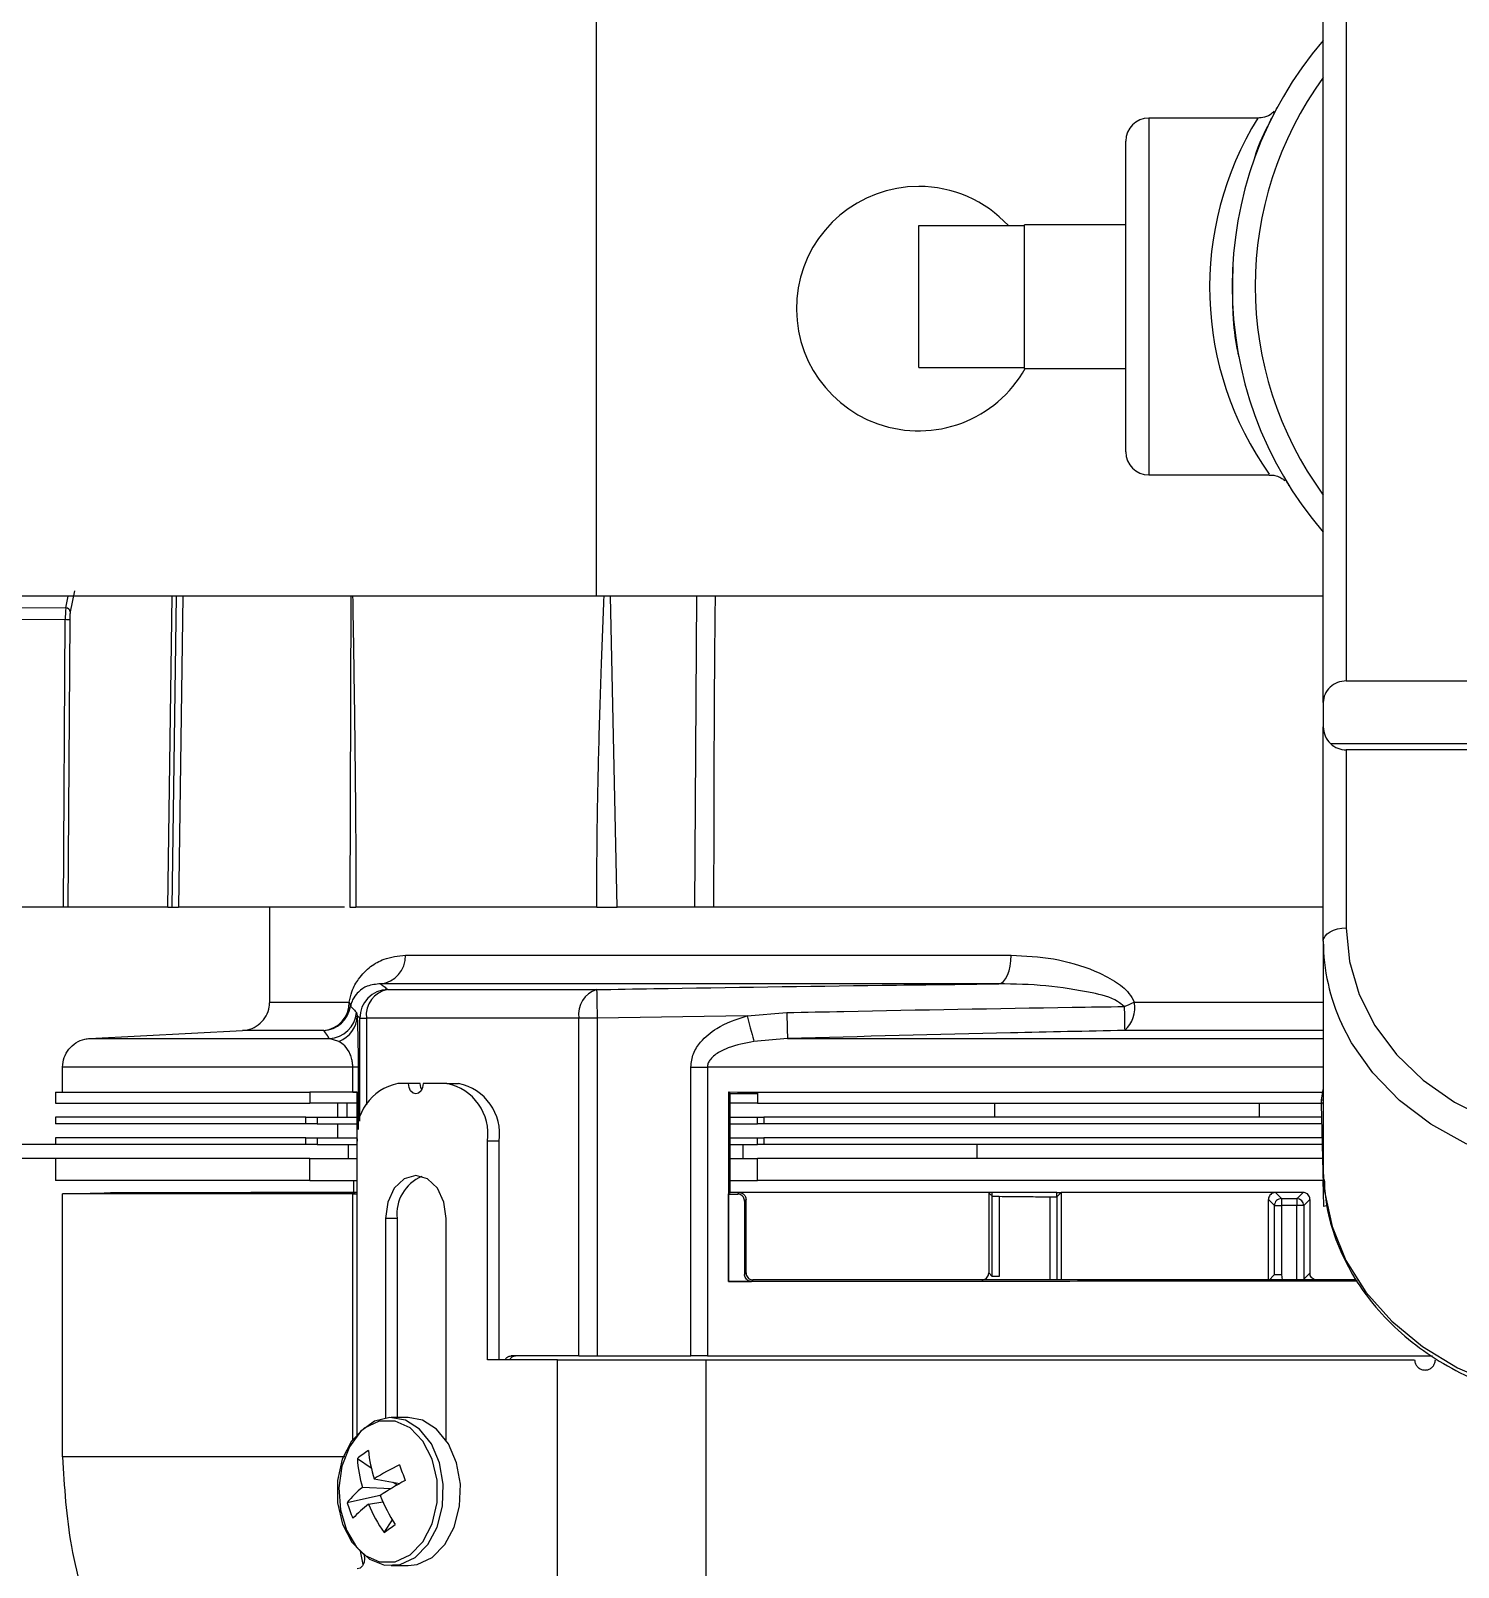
# Model space of a CAD drawing. Extents: x 17.3 to 113.1, y 4.8 to 84.5.
# Drawn here: x 50.531 to 53.632, y 68.546 to 71.884 of the extents above; entities that cross this region are included whole.
import ezdxf

# ---------------------------------------------------------------- set-up
doc = ezdxf.new("R2010")
doc.units = 0
doc.header["$MEASUREMENT"] = 0
doc.layers.add('OBJECT', color=7, linetype='CONTINUOUS')

msp = doc.modelspace()

# ---------------------------------------------------------------- linework, layer by layer
at = {"layer": 'OBJECT'}
for p, q in [((53.3387, 70.4242), (53.3387, 72.3075)), ((53.3887, 72.3075), (53.3887, 70.4712)), ((51.7597, 70.655), (51.7597, 71.905)), ((53.1964, 71.6938), (52.9597, 71.6938)), ((52.9597, 71.6938), (52.9597, 70.9188)), ((52.9097, 70.9688), (52.9097, 71.6438)), ((52.4597, 71.4603), (52.6897, 71.4603)), ((52.4597, 71.1523), (52.4597, 71.4603)), ((52.9097, 71.4623), (52.6897, 71.4623)), ((52.6897, 71.4603), (52.6897, 71.4623)), ((52.6897, 71.3312), (52.6897, 71.4603)), ((52.6897, 71.2814), (52.6897, 71.3312)), ((52.6897, 71.1523), (52.6897, 71.2814)), ((52.4597, 71.1523), (52.6897, 71.1523)), ((52.6897, 71.1503), (52.6897, 71.1523)), ((52.6897, 71.1503), (52.9097, 71.1503)), ((52.9597, 70.9188), (53.2214, 70.9188)), ((50.6259, 70.6669), (50.6166, 70.6213)), ((51.7597, 70.655), (50.0717, 70.655)), ((50.6069, 70.6301), (50.612, 70.655)), ((50.8287, 69.98), (50.8381, 70.655)), ((50.8376, 69.98), (50.847, 70.655)), ((50.8608, 70.655), (50.8514, 69.98)), ((51.2262, 70.655), (51.2242, 69.98)), ((53.3387, 70.655), (51.7597, 70.655)), ((51.8048, 69.98), (51.7899, 70.655)), ((51.9772, 70.655), (51.9725, 69.98)), ((50.6056, 70.6043), (50.2889, 70.6058)), ((50.2892, 70.6317), (50.6069, 70.6301)), ((50.6017, 69.98), (50.6056, 70.6043)), ((50.6153, 70.6042), (50.6114, 69.98)), ((53.3887, 70.4712), (53.7437, 70.4712)), ((53.3387, 70.4242), (53.3387, 70.3715)), ((53.3387, 69.906), (53.3387, 70.3715)), ((53.3545, 70.335), (54.5649, 70.335)), ((54.5307, 70.3215), (53.3887, 70.3215)), ((53.3887, 70.3215), (53.3887, 69.9347)), ((50.6017, 69.98), (50.2889, 69.98)), ((50.8287, 69.98), (50.6114, 69.98)), ((50.8376, 69.98), (50.8514, 69.98)), ((51.2122, 69.98), (50.8514, 69.98)), ((51.0498, 69.7737), (51.0498, 69.98)), ((51.7603, 69.98), (51.2371, 69.98)), ((51.9725, 69.98), (51.8048, 69.98)), ((53.3387, 69.98), (52.0142, 69.98)), ((53.3387, 69.906), (53.3387, 69.7804)), ((51.3446, 69.8752), (52.6605, 69.8752)), ((52.6336, 69.8133), (51.2903, 69.8133)), ((51.3062, 69.8007), (51.7602, 69.8007)), ((51.0498, 69.7737), (51.2225, 69.7737)), ((52.9281, 69.7737), (53.3387, 69.7737)), ((53.3387, 69.7804), (53.3387, 69.4105)), ((51.2383, 69.7507), (51.2397, 69.7439)), ((51.2455, 69.7387), (51.2397, 69.7439)), ((51.2455, 69.7387), (51.2598, 69.7387)), ((51.2455, 69.5151), (51.2455, 69.7387)), ((51.7217, 69.7387), (51.2598, 69.7387)), ((51.2598, 69.7387), (51.2598, 69.5505)), ((51.7612, 69.7387), (51.7217, 69.7387)), ((51.7217, 69.0048), (51.7217, 69.7387)), ((52.0868, 69.7439), (51.7612, 69.7387)), ((51.7612, 69.7387), (51.7612, 69.0048)), ((52.0868, 69.7439), (52.1731, 69.7507)), ((50.6585, 69.6943), (50.991, 69.7118)), ((51.1672, 69.7118), (50.991, 69.7118)), ((53.3387, 69.7118), (52.9073, 69.7118)), ((50.6585, 69.6943), (51.1793, 69.6943)), ((51.2002, 69.6882), (51.1793, 69.6943)), ((52.1748, 69.6943), (52.1019, 69.6882)), ((52.1748, 69.6943), (53.3387, 69.6943)), ((51.2302, 69.6324), (50.5998, 69.6324)), ((50.5998, 69.5776), (50.5998, 69.6324)), ((51.2418, 69.6324), (51.2302, 69.6324)), ((51.2302, 69.5776), (51.2302, 69.6324)), ((51.2418, 69.6324), (51.2418, 69.497)), ((51.9646, 69.6324), (52.0008, 69.6324)), ((51.9646, 69.0048), (51.9646, 69.6324)), ((52.0008, 69.6324), (52.0008, 69.0048)), ((53.3387, 69.6324), (52.0008, 69.6324)), ((50.5847, 69.5776), (50.5847, 69.5536)), ((50.5847, 69.5776), (51.1369, 69.5776)), ((51.1369, 69.5776), (51.1369, 69.5536)), ((51.1549, 69.5776), (51.1369, 69.5776)), ((51.2302, 69.5776), (51.1549, 69.5776)), ((51.2302, 69.5776), (51.2389, 69.5776)), ((51.2389, 69.5776), (51.2302, 69.5776)), ((51.2389, 69.5785), (51.2389, 69.3562)), ((51.3514, 69.5967), (51.3284, 69.5967)), ((51.3768, 69.5967), (51.3514, 69.5967)), ((51.4345, 69.5967), (51.3832, 69.5967)), ((51.4345, 69.5967), (51.4599, 69.5967)), ((52.0464, 69.5782), (52.0497, 69.5748)), ((52.0464, 69.5782), (52.0464, 69.1665)), ((52.0493, 69.5748), (52.0497, 69.5748)), ((52.0493, 69.5748), (52.0493, 69.3598)), ((52.0497, 69.5748), (52.1097, 69.5748)), ((52.1097, 69.5776), (52.1097, 69.5536)), ((52.1097, 69.5776), (53.3373, 69.5776)), ((53.3347, 69.5608), (53.3387, 69.5838)), ((50.5847, 69.5536), (51.1369, 69.5536)), ((51.2389, 69.5536), (51.1369, 69.5536)), ((51.1969, 69.5536), (51.1969, 69.5236)), ((51.2179, 69.5236), (51.2179, 69.5536)), ((52.1097, 69.5536), (52.0493, 69.5536)), ((52.1097, 69.5536), (53.3347, 69.5536)), ((52.6249, 69.5236), (52.6249, 69.5536)), ((53.2005, 69.5236), (53.2005, 69.5536)), ((53.3347, 69.5552), (53.3347, 69.5604)), ((53.3387, 69.5536), (53.3347, 69.5536)), ((53.3394, 69.3758), (53.3348, 69.552)), ((50.5847, 69.5236), (50.5847, 69.5087)), ((51.128, 69.5236), (50.5847, 69.5236)), ((51.128, 69.5087), (50.5847, 69.5087)), ((51.128, 69.5087), (51.128, 69.5236)), ((51.128, 69.5236), (51.1532, 69.5236)), ((51.1532, 69.5087), (51.128, 69.5087)), ((51.1532, 69.5236), (51.1532, 69.5087)), ((51.1532, 69.5236), (51.2389, 69.5236)), ((51.1532, 69.5087), (51.2389, 69.5087)), ((51.1969, 69.5087), (51.1969, 69.4787)), ((52.0493, 69.5236), (52.1097, 69.5236)), ((52.0493, 69.5087), (52.1097, 69.5087)), ((52.1097, 69.5087), (52.1097, 69.5236)), ((52.1097, 69.5236), (52.1234, 69.5236)), ((52.1234, 69.5087), (52.1097, 69.5087)), ((52.1234, 69.5236), (52.1234, 69.5087)), ((53.3355, 69.5236), (52.1234, 69.5236)), ((53.3359, 69.5087), (52.1234, 69.5087)), ((50.5847, 69.4787), (50.5847, 69.4638)), ((51.128, 69.4787), (50.5847, 69.4787)), ((51.128, 69.4638), (51.128, 69.4787)), ((51.128, 69.4787), (51.1532, 69.4787)), ((51.1532, 69.4787), (51.1532, 69.4638)), ((51.1532, 69.4787), (51.2389, 69.4787)), ((51.24, 68.8329), (51.24, 69.4717)), ((51.5228, 68.9967), (51.5228, 69.4717)), ((51.5483, 69.4717), (51.5228, 69.4717)), ((51.5483, 68.9967), (51.5483, 69.4717)), ((52.0493, 69.4787), (52.1097, 69.4787)), ((52.1097, 69.4638), (52.1097, 69.4787)), ((52.1097, 69.4787), (52.1234, 69.4787)), ((52.1234, 69.4787), (52.1234, 69.4638)), ((53.3367, 69.4787), (52.1234, 69.4787)), ((50.6162, 69.4638), (50.4347, 69.4638)), ((50.6162, 69.4338), (50.4347, 69.4338)), ((50.5847, 69.4338), (50.5847, 69.3858)), ((51.128, 69.4638), (50.6162, 69.4638)), ((51.1369, 69.4338), (50.6162, 69.4338)), ((51.1532, 69.4638), (51.128, 69.4638)), ((51.1369, 69.3858), (51.1369, 69.4338)), ((51.1369, 69.4338), (51.2389, 69.4338)), ((51.1532, 69.4638), (51.2389, 69.4638)), ((51.2207, 69.4338), (51.2207, 69.4638)), ((52.0493, 69.4638), (52.1097, 69.4638)), ((52.0493, 69.4338), (52.1097, 69.4338)), ((52.0783, 69.4338), (52.0783, 69.4638)), ((52.1234, 69.4638), (52.1097, 69.4638)), ((52.1097, 69.3858), (52.1097, 69.4338)), ((53.3379, 69.4338), (52.1097, 69.4338)), ((53.3371, 69.4638), (52.1234, 69.4638)), ((52.5866, 69.4338), (52.5866, 69.4638)), ((53.3387, 69.4105), (53.3393, 69.389)), ((51.1369, 69.3858), (50.5847, 69.3858)), ((51.1369, 69.3858), (51.2389, 69.3858)), ((51.2326, 69.3598), (51.2326, 69.3858)), ((52.0493, 69.3858), (52.1097, 69.3858)), ((53.3391, 69.3858), (52.1097, 69.3858)), ((53.3379, 69.3858), (53.3394, 69.3309)), ((51.2302, 69.3571), (50.5998, 69.3571)), ((50.5998, 68.7858), (50.5998, 69.3571)), ((50.7037, 69.3598), (51.0087, 69.3598)), ((51.0097, 69.3598), (51.0087, 69.3598)), ((51.2389, 69.3598), (51.0097, 69.3598)), ((51.2302, 69.3571), (51.2389, 69.3571)), ((51.2302, 69.3571), (51.2389, 69.3571)), ((51.2302, 68.8196), (51.2302, 69.3571)), ((52.0465, 69.1666), (52.0465, 69.3566)), ((52.0497, 69.3598), (52.0493, 69.3598)), ((52.0497, 69.3598), (52.0497, 69.3598)), ((52.0497, 69.3598), (52.0508, 69.3598)), ((52.0697, 69.3598), (52.0508, 69.3598)), ((52.0665, 69.3566), (52.0697, 69.3598)), ((52.0697, 69.3598), (52.0697, 69.3598)), ((52.0847, 69.3598), (52.0697, 69.3598)), ((52.0697, 69.3598), (52.0697, 69.3598)), ((52.0847, 69.3446), (52.0815, 69.3413)), ((52.0815, 69.3413), (52.0815, 69.1818)), ((52.6118, 69.3598), (52.0847, 69.3598)), ((52.0847, 69.3446), (52.0847, 69.3451)), ((52.0847, 69.3451), (52.0847, 69.3451)), ((52.0847, 69.1851), (52.0847, 69.3446)), ((52.6118, 69.3598), (52.6118, 69.185)), ((52.6197, 69.3598), (52.6118, 69.3598)), ((52.6193, 69.1774), (52.6193, 69.3522)), ((52.6193, 69.3522), (52.6196, 69.3521)), ((52.6196, 69.3521), (52.6197, 69.3598)), ((52.7597, 69.3598), (52.6197, 69.3598)), ((52.6343, 69.3516), (52.6343, 69.1774)), ((52.7451, 69.1698), (52.7451, 69.3504)), ((52.7596, 69.3506), (52.7597, 69.3598)), ((52.7596, 69.3506), (52.7601, 69.3506)), ((52.7597, 69.3598), (52.7694, 69.3598)), ((52.7601, 69.3506), (52.7601, 69.1698)), ((53.2197, 69.3598), (52.7694, 69.3598)), ((52.7694, 69.3598), (52.7694, 69.1698)), ((53.2347, 69.3598), (53.2197, 69.3598)), ((53.2197, 69.1698), (53.2197, 69.3448)), ((53.2327, 69.3317), (53.2477, 69.3317)), ((53.2327, 69.1814), (53.2327, 69.3317)), ((53.2813, 69.3315), (53.2477, 69.3317)), ((53.2477, 69.3317), (53.2477, 69.1814)), ((53.2962, 69.3315), (53.2813, 69.3315)), ((53.2813, 69.1713), (53.2813, 69.3315)), ((53.2947, 69.3598), (53.2947, 69.3598)), ((53.3097, 69.3449), (53.2962, 69.3315)), ((53.2962, 69.3315), (53.2962, 69.1713)), ((53.3097, 69.3448), (53.3097, 69.3449)), ((53.3097, 69.3448), (53.3097, 69.1849)), ((53.3466, 69.331), (53.3395, 69.3295)), ((51.3012, 69.3032), (51.3012, 68.8702)), ((51.3266, 69.3032), (51.3012, 69.3032)), ((51.3266, 69.3032), (51.3266, 68.8712)), ((51.4334, 68.8209), (51.4334, 69.3032)), ((52.0464, 69.1665), (52.0465, 69.1666)), ((52.0815, 69.1818), (52.0847, 69.1851)), ((52.0847, 69.1846), (52.0847, 69.1851)), ((52.0998, 69.1698), (52.0997, 69.1698)), ((52.3197, 69.1698), (52.3197, 69.1698)), ((52.3347, 69.1698), (52.3197, 69.1698)), ((52.3278, 69.1698), (52.3197, 69.1698)), ((53.4103, 69.1698), (52.3347, 69.1698)), ((52.6118, 69.185), (52.6193, 69.1774)), ((52.6343, 69.1774), (52.6193, 69.1774)), ((53.2197, 69.1683), (53.2327, 69.1814)), ((53.2327, 69.1814), (53.2477, 69.1814)), ((53.2477, 69.1814), (53.2496, 69.1698)), ((53.3097, 69.1848), (53.3097, 69.1849)), ((51.6748, 68.9967), (51.5228, 68.9967)), ((51.7217, 69.0048), (51.5747, 69.0048)), ((51.6748, 68.4167), (51.6748, 68.9967)), ((51.6748, 68.9967), (51.9981, 68.9967)), ((51.7217, 69.0048), (51.7612, 69.0048)), ((51.7612, 69.0048), (51.9646, 69.0048)), ((51.9981, 68.4167), (51.9981, 68.9967)), ((51.9981, 68.9967), (53.5372, 68.9967)), ((52.0008, 69.0048), (53.5757, 69.0048)), ((51.3507, 68.8712), (51.3137, 68.8712)), ((51.2132, 68.7858), (50.5998, 68.7858)), ((51.2402, 68.7817), (51.2703, 68.7618)), ((51.2768, 68.7376), (51.3325, 68.7279)), ((51.3178, 68.7304), (51.3268, 68.7245)), ((51.2184, 68.6861), (51.2928, 68.7033)), ((51.3127, 68.7161), (51.2512, 68.719)), ((51.2643, 68.6828), (51.2958, 68.6879)), ((51.2983, 68.6214), (51.3164, 68.6485)), ((51.2527, 68.5518), (51.2469, 68.581)), ((51.3137, 68.5492), (51.3507, 68.5492))]:
    msp.add_line(p, q, dxfattribs=at)
at = {"layer": 'OBJECT', "flags": 128}
for points in [[(53.3387, 69.906), (53.3397, 69.9116), (53.3425, 69.917), (53.3472, 69.922), (53.3534, 69.9263), (53.3609, 69.9299), (53.3696, 69.9325), (53.379, 69.9342), (53.3887, 69.9347)], [(53.3887, 69.9347), (53.3958, 69.8615), (53.4167, 69.7902), (53.451, 69.7224), (53.4978, 69.6598), (53.556, 69.604), (53.6241, 69.5563), (53.7005, 69.518), (53.7833, 69.4899), (53.8704, 69.4727), (53.9597, 69.467), (54.0491, 69.4727), (54.1362, 69.4899), (54.219, 69.518), (54.2954, 69.5563), (54.3635, 69.604), (54.4217, 69.6598), (54.4685, 69.7224), (54.5028, 69.7902), (54.5237, 69.8615), (54.5307, 69.9347)], [(52.6336, 69.8133), (52.6388, 69.8147), (52.6439, 69.8184), (52.6486, 69.8243), (52.6527, 69.832), (52.656, 69.8413), (52.6585, 69.8519), (52.66, 69.8633), (52.6605, 69.8752)], [(54.563, 69.7854), (54.5531, 69.7561), (54.5192, 69.6853), (54.4728, 69.6195), (54.415, 69.56), (54.3469, 69.5083), (54.2702, 69.4655), (54.1866, 69.4325), (54.0979, 69.4101), (54.0061, 69.3988), (53.9133, 69.3988), (53.8215, 69.4101), (53.7329, 69.4325), (53.6492, 69.4655), (53.5725, 69.5083), (53.5045, 69.56), (53.4466, 69.6195), (53.4002, 69.6853), (53.379, 69.7258)], [(52.0868, 69.7439), (52.0892, 69.735), (52.0916, 69.7262), (52.0939, 69.7179), (52.096, 69.7102), (52.0979, 69.7032), (52.0995, 69.6971), (52.1009, 69.692), (52.1019, 69.6882)], [(51.3832, 69.5967), (51.382, 69.5881), (51.3785, 69.5808), (51.3734, 69.5759), (51.3673, 69.5742), (51.3612, 69.5759), (51.356, 69.5808), (51.3526, 69.5881), (51.3514, 69.5967)], [(51.38, 69.5832), (51.378, 69.5881), (51.3768, 69.5967)], [(53.3393, 69.389), (53.3415, 69.3623), (53.3577, 69.2858), (53.3879, 69.2121), (53.4314, 69.1431), (53.4873, 69.0803), (53.5541, 69.0253), (53.6305, 68.9792), (53.7145, 68.9431), (53.8042, 68.918), (53.8976, 68.9043), (53.9924, 68.9025), (54.0864, 68.9125), (54.1775, 68.9341), (54.2635, 68.9668), (54.3424, 69.0099), (54.4124, 69.0623), (54.4719, 69.1228), (54.5194, 69.19), (54.5538, 69.2624), (54.5744, 69.3382), (54.5807, 69.4105)], [(51.4334, 69.3032), (51.4284, 69.339), (51.414, 69.3693), (51.3926, 69.3896), (51.3673, 69.3967), (51.342, 69.3896), (51.3205, 69.3693), (51.3062, 69.339), (51.3012, 69.3032)], [(50.5998, 69.3571), (50.6905, 69.3595), (50.7037, 69.3598)], [(52.0465, 69.3566), (52.0488, 69.3588), (52.0497, 69.3598)], [(52.6118, 69.3598), (52.6123, 69.3594), (52.6132, 69.3585), (52.615, 69.3566), (52.6168, 69.3548), (52.6177, 69.3538), (52.6193, 69.3522)], [(52.7694, 69.3598), (52.7689, 69.3593), (52.7667, 69.3571), (52.7656, 69.3561), (52.7645, 69.355), (52.7623, 69.3528), (52.7612, 69.3518), (52.7601, 69.3506)], [(53.2327, 69.3317), (53.2283, 69.3362), (53.2234, 69.341), (53.2197, 69.3448)], [(53.2347, 69.3598), (53.2355, 69.3591), (53.2386, 69.3559), (53.2434, 69.3511), (53.2478, 69.3467)], [(53.2478, 69.3467), (53.2478, 69.3464), (53.2478, 69.3455), (53.2478, 69.344), (53.2477, 69.3422), (53.2477, 69.3399), (53.2477, 69.3374), (53.2477, 69.3346), (53.2477, 69.3317)], [(53.2478, 69.3467), (53.2778, 69.3465), (53.2813, 69.3465)], [(53.2813, 69.3465), (53.2817, 69.3469), (53.2849, 69.35), (53.2898, 69.3549), (53.2947, 69.3598)], [(53.2813, 69.3465), (53.2813, 69.3462), (53.2813, 69.3453), (53.2813, 69.3439), (53.2813, 69.342), (53.2813, 69.3397), (53.2813, 69.3372), (53.2813, 69.3344), (53.2813, 69.3315)], [(52.0997, 69.1698), (52.0989, 69.169), (52.0965, 69.1666)], [(51.3551, 68.5724), (51.3828, 68.6009), (51.4028, 68.6402), (51.4134, 68.6863), (51.4133, 68.7347), (51.4026, 68.7808), (51.3824, 68.8199), (51.3547, 68.8483), (51.3221, 68.8632), (51.2878, 68.8631), (51.2553, 68.848), (51.2276, 68.8195), (51.2075, 68.7802), (51.197, 68.7341), (51.1971, 68.6857), (51.2077, 68.6396), (51.2279, 68.6005), (51.2557, 68.5721), (51.2883, 68.5572), (51.3225, 68.5573), (51.3551, 68.5724)], [(51.3656, 68.5669), (51.3932, 68.5949), (51.4137, 68.6331), (51.4253, 68.6782), (51.427, 68.7262), (51.4187, 68.7727), (51.401, 68.8136), (51.3755, 68.8454), (51.3446, 68.8652), (51.3109, 68.8712), (51.2775, 68.8628), (51.2473, 68.841), (51.223, 68.8075), (51.2068, 68.7653), (51.2, 68.7183), (51.2034, 68.6705), (51.2166, 68.6263), (51.2384, 68.5895), (51.2669, 68.5635), (51.2995, 68.5505), (51.3335, 68.5516), (51.3656, 68.5669)], [(51.4026, 68.5669), (51.4302, 68.5949), (51.4507, 68.6331), (51.4623, 68.6782), (51.464, 68.7262), (51.4557, 68.7727), (51.438, 68.8136), (51.4125, 68.8454), (51.3816, 68.8652), (51.3507, 68.8712)], [(51.255, 68.5723), (51.2559, 68.5647), (51.2547, 68.5561), (51.2513, 68.5488), (51.2461, 68.5439), (51.24, 68.5422)], [(51.3507, 68.5492), (51.3705, 68.5516), (51.4026, 68.5669)]]:
    msp.add_lwpolyline(points, dxfattribs=at)
at = {"layer": 'OBJECT'}
for centre, radius, start, end in [((53.9597, 71.3285), 0.819, 139.3094, 220.6906), ((53.9597, 71.3285), 0.769, 143.8565, 216.1435), ((52.9597, 71.6438), 0.05, 90, 180), ((53.7915, 71.3258), 0.6997, 148.268, 215.4449), ((52.4597, 71.28), 0.2655, 90, 330.7571), ((52.4597, 71.28), 0.2655, 42.773, 90), ((52.9597, 70.9688), 0.05, 180, 270), ((50.4934, 61.421), 9.184, 89.23966, 89.30001), ((50.6067, 70.62), 0.01, 7.5429, 88.8676), ((53.3887, 70.3715), 0.05, 180, 226.8214), ((53.3887, 70.3715), 0.05, 226.8214, 270), ((53.7688, 69.9075), 0.4301, 180.2015, 204.9991), ((51.2853, 69.8724), 0.0593, 274.818, 2.7807), ((51.3075, 69.7387), 0.062, 91.1731, 179.9815), ((51.3162, 69.7448), 0.0568, 100.1323, 186.1769), ((51.7765, 69.7476), 0.0556, 107.1155, 189.1917), ((101.0777, 70.5768), 49.3237, 180.90161, 180.97361), ((51.162, 69.772), 0.0605, 274.9206, 1.5733), ((51.2111, 69.765), 0.0143, 355.8769, 37.3541), ((52.7508, 70.1423), 0.4091, 292.3442, 295.6976), ((52.8632, 69.7611), 0.0662, 311.836, 10.9777), ((51.1641, 69.7737), 0.062, 272.8403, 350.9564), ((51.1766, 69.7563), 0.062, 272.5494, 354.8621), ((51.1793, 69.7448), 0.0604, 290.2163, 359.1613), ((69.0515, 70.2174), 16.8849, 181.58368, 181.7751), ((65.5406, 69.9887), 12.6363, 181.01937, 181.25597), ((51.3505, 69.4873), 0.1116, 101.4218, 188.0493), ((51.4124, 69.4873), 0.1116, 351.9505, 78.5782), ((51.4378, 69.4873), 0.1116, 351.9506, 78.5782), ((53.4547, 69.5604), 0.12, 179.8086, 180), ((53.4547, 69.5552), 0.12, 180, 180.7501), ((53.4547, 69.5552), 0.12, 180.7501, 181.5), ((51.4148, 69.3133), 0.0887, 113.0746, 186.5383), ((53.3494, 69.3761), 0.01, 181.5, 183), ((53.2477, 69.3317), 0.015, 89.7105, 179.9532), ((53.2812, 69.3315), 0.015, 0.0453, 89.6349), ((53.3494, 69.3312), 0.01, 181.5, 189.5559), ((51.3504, 68.6548), 0.1681, 120.8676, 130.9596), ((51.5773, 68.8314), 0.3148, 185.9007, 197.338), ((51.5092, 68.7965), 0.2694, 183.1351, 196.699), ((51.531, 68.3455), 0.4673, 115.2289, 122.9511), ((55.4878, 70.2541), 4.4136, 199.6729, 200.1405), ((51.6841, 68.1152), 0.7064, 118.7735, 123.9165), ((51.3674, 68.5707), 0.1885, 128.0842, 142.2532), ((51.7018, 68.8741), 0.4467, 202.7479, 211.8021), ((51.4363, 68.7458), 0.226, 195.3348, 204.4778), ((51.4219, 68.4757), 0.2602, 127.2767, 137.3008), ((51.5965, 68.8264), 0.3619, 203.3804, 214.5151), ((50.9544, 69.1214), 0.6069, 304.5177, 307.3095)]:
    msp.add_arc(centre, radius, start, end, dxfattribs=at)
for centre, major_axis, ratio, start_param, end_param in [((53.3887, 70.4242), (0.05, 0), 0.938361, 1.570796, 3.141593), ((51.1798, 69.5957), (0.062, -0.0151), 0.162756, 5.700224, 6.014583), ((52.8413, 67.4911), (2.3412, 0), 0.904333, 1.356713, 1.358461), ((51.1798, 69.3389), (0.062, 0.0151), 0.162711, 0.268626, 0.582985)]:
    msp.add_ellipse(centre, major_axis=major_axis, ratio=ratio, start_param=start_param, end_param=end_param, dxfattribs=at)
for points, knots in [([(53.1864, 71.5964), (53.1872, 71.5994), (53.1989, 71.6405), (53.2185, 71.6765), (53.2347, 71.7098), (53.238, 71.7158), (53.2397, 71.7188)], [0, 0, 0, 0, 0.037851, 0.511787, 0.75595, 1, 1, 1, 1]), ([(53.2317, 71.7089), (53.2301, 71.7072), (53.2245, 71.7013), (53.2122, 71.6951), (53.2014, 71.6944), (53.1963, 71.6941)], [0, 0, 0, 0, 0.179336, 0.61954, 1, 1, 1, 1]), ([(53.1554, 71.1759), (53.1548, 71.1789), (53.1491, 71.2041), (53.1405, 71.2726), (53.142, 71.3382), (53.143, 71.3791)], [0, 0, 0, 0, 0.048401, 0.407601, 1, 1, 1, 1]), ([(53.2214, 70.9184), (53.2246, 70.9184), (53.2317, 70.9185), (53.2417, 70.9152), (53.2498, 70.9109), (53.2537, 70.9075), (53.2552, 70.9063)], [0, 0, 0, 0, 0.2588622, 0.5765051, 0.8430138, 1, 1, 1, 1]), ([(53.2643, 70.8958), (53.2645, 70.8956), (53.2652, 70.8945), (53.2637, 70.8967), (53.2585, 70.9057), (53.2557, 70.9105)], [0, 0, 0, 0, 0.078613, 0.511418, 1, 1, 1, 1]), ([(51.23, 70.655), (51.2308, 70.6046), (51.2326, 70.4945), (51.2349, 70.3244), (51.2367, 70.1498), (51.237, 70.0349), (51.2371, 69.98)], [0, 0, 0, 0, 0.22394, 0.489698, 0.755953, 1, 1, 1, 1]), ([(51.7603, 69.98), (51.7605, 70.0349), (51.761, 70.1498), (51.7647, 70.3244), (51.7699, 70.4945), (51.7743, 70.6046), (51.7764, 70.655)], [0, 0, 0, 0, 0.24402, 0.510283, 0.77599, 1, 1, 1, 1]), ([(52.0174, 70.655), (52.0169, 70.6091), (52.0156, 70.4737), (52.0145, 70.2487), (52.0143, 70.0696), (52.0142, 69.98)], [0, 0, 0, 0, 0.2038318, 0.6019161, 1, 1, 1, 1]), ([(50.6069, 70.6301), (50.6067, 70.6286), (50.6064, 70.6256), (50.606, 70.6193), (50.6057, 70.6121), (50.6056, 70.6069), (50.6056, 70.6043)], [0, 0, 0, 0, 0.2497795, 0.4995782, 0.7496537, 1, 1, 1, 1]), ([(50.6166, 70.6213), (50.6164, 70.6203), (50.6161, 70.6184), (50.6157, 70.6141), (50.6154, 70.6093), (50.6153, 70.6059), (50.6153, 70.6042)], [0, 0, 0, 0, 0.248699, 0.500161, 0.750977, 1, 1, 1, 1]), ([(50.6114, 69.98), (50.6112, 69.98), (50.6108, 69.98), (50.6096, 69.98), (50.6086, 69.98), (50.6073, 69.98), (50.6059, 69.98), (50.604, 69.98), (50.6026, 69.98), (50.6017, 69.98)], [0, 0, 0, 0, 0.235209, 0.351551, 0.467887, 0.584217, 0.700551, 0.816896, 1, 1, 1, 1]), ([(50.8287, 69.98), (50.8289, 69.98), (50.8294, 69.98), (50.8304, 69.98), (50.8316, 69.98), (50.833, 69.98), (50.8344, 69.98), (50.836, 69.98), (50.8371, 69.98), (50.8376, 69.98)], [0, 0, 0, 0, 0.143841, 0.287689, 0.431522, 0.575355, 0.719217, 0.857744, 1, 1, 1, 1]), ([(51.2242, 69.98), (51.2241, 69.98), (51.2239, 69.98), (51.2303, 69.98), (51.2357, 69.98), (51.2371, 69.98)], [0, 0, 0, 0, 0.425021, 0.850043, 1, 1, 1, 1]), ([(51.7603, 69.98), (51.766, 69.98), (51.7773, 69.98), (51.7934, 69.98), (51.8025, 69.98), (51.8048, 69.98)], [0, 0, 0, 0, 0.425023, 0.850044, 1, 1, 1, 1]), ([(52.0142, 69.98), (52.0109, 69.98), (52.0019, 69.98), (51.9873, 69.98), (51.9766, 69.98), (51.9725, 69.98)], [0, 0, 0, 0, 0.263884, 0.723096, 1, 1, 1, 1]), ([(51.2225, 69.7737), (51.2243, 69.7814), (51.2294, 69.803), (51.2454, 69.8288), (51.2686, 69.8523), (51.3022, 69.8706), (51.3288, 69.8735), (51.3446, 69.8752)], [0, 0, 0, 0, 0.082616, 0.229115, 0.451924, 0.67554, 1, 1, 1, 1]), ([(52.6605, 69.8752), (52.6911, 69.8738), (52.7522, 69.8708), (52.8287, 69.8489), (52.8834, 69.8216), (52.9141, 69.7989), (52.9245, 69.7802), (52.9281, 69.7737)], [0, 0, 0, 0, 0.318535, 0.636337, 0.797116, 0.929766, 1, 1, 1, 1]), ([(51.2903, 69.8133), (51.2805, 69.8123), (51.2635, 69.8106), (51.2449, 69.799), (51.2339, 69.7858), (51.2281, 69.7755), (51.226, 69.7668), (51.2254, 69.764)], [0, 0, 0, 0, 0.401034, 0.694759, 0.864025, 0.95611, 1, 1, 1, 1]), ([(51.2903, 69.8133), (51.2931, 69.8114), (51.2984, 69.8078), (51.3037, 69.803), (51.3062, 69.8007)], [0, 0, 0, 0, 0.520773, 1, 1, 1, 1]), ([(51.7602, 69.8007), (51.8015, 69.8014), (52.0081, 69.8048), (52.2993, 69.8092), (52.5491, 69.8122), (52.6336, 69.8133)], [0, 0, 0, 0, 0.14196, 0.7098, 1, 1, 1, 1]), ([(52.9063, 69.7639), (52.9016, 69.7677), (52.8817, 69.7838), (52.8218, 69.797), (52.7361, 69.8113), (52.6679, 69.8126), (52.6336, 69.8133)], [0, 0, 0, 0, 0.063061, 0.269117, 0.631932, 1, 1, 1, 1]), ([(50.991, 69.7118), (50.998, 69.7128), (51.0118, 69.7149), (51.0298, 69.7266), (51.043, 69.743), (51.0491, 69.7598), (51.0496, 69.7702), (51.0498, 69.7737)], [0, 0, 0, 0, 0.222101, 0.4442, 0.666298, 0.88839, 1, 1, 1, 1]), ([(51.2254, 69.764), (51.2261, 69.7634), (51.2295, 69.7606), (51.2338, 69.7562), (51.2375, 69.7518), (51.2383, 69.7507)], [0, 0, 0, 0, 0.160413, 0.802068, 1, 1, 1, 1]), ([(51.2397, 69.7439), (51.2402, 69.7342), (51.2408, 69.7208), (51.2415, 69.6851), (51.2418, 69.6588), (51.2418, 69.64), (51.2418, 69.6324)], [0, 0, 0, 0, 0.50075, 0.686143, 0.873077, 1, 1, 1, 1]), ([(51.9646, 69.6324), (51.9659, 69.6423), (51.9683, 69.6621), (51.9883, 69.6919), (52.0266, 69.7236), (52.064, 69.7362), (52.0868, 69.7439)], [0, 0, 0, 0, 0.16794, 0.334632, 0.594445, 1, 1, 1, 1]), ([(52.1731, 69.7507), (52.2144, 69.7516), (52.421, 69.756), (52.6654, 69.7604), (52.8685, 69.7634), (52.9063, 69.7639)], [0, 0, 0, 0, 0.169099, 0.845499, 1, 1, 1, 1]), ([(51.1793, 69.6943), (51.178, 69.6966), (51.174, 69.7035), (51.17, 69.7084), (51.1672, 69.7118)], [0, 0, 0, 0, 0.321063, 1, 1, 1, 1]), ([(52.9073, 69.7118), (52.8247, 69.7101), (52.5805, 69.7053), (52.3363, 69.6987), (52.1748, 69.6943)], [0, 0, 0, 0, 0.33844, 1, 1, 1, 1]), ([(50.5998, 69.6324), (50.6005, 69.6394), (50.6018, 69.6533), (50.6125, 69.6719), (50.6283, 69.6859), (50.6447, 69.6929), (50.6551, 69.694), (50.6585, 69.6943)], [0, 0, 0, 0, 0.222089, 0.444177, 0.666267, 0.888362, 1, 1, 1, 1]), ([(51.2302, 69.6324), (51.2301, 69.6351), (51.2299, 69.641), (51.2281, 69.6508), (51.2228, 69.6664), (51.2129, 69.6797), (51.2044, 69.6853), (51.2002, 69.6882)], [0, 0, 0, 0, 0.061062, 0.137017, 0.266871, 0.630194, 1, 1, 1, 1]), ([(52.1019, 69.6882), (52.0829, 69.6844), (52.0573, 69.6794), (52.0258, 69.6651), (52.0101, 69.6544), (52.0024, 69.642), (52.0008, 69.636), (52.0008, 69.6329), (52.0008, 69.6324)], [0, 0, 0, 0, 0.476054, 0.640497, 0.854535, 0.926508, 0.987725, 1, 1, 1, 1]), ([(52.0464, 69.5782), (52.1522, 69.5781), (52.3641, 69.578), (52.7086, 69.5778), (53.0337, 69.5777), (53.2475, 69.5777), (53.3377, 69.5776)], [0, 0, 0, 0, 0.267888, 0.536631, 0.804519, 1, 1, 1, 1]), ([(53.3407, 69.3881), (53.3415, 69.3715), (53.3437, 69.3304), (53.3614, 69.2663), (53.3913, 69.1973), (53.433, 69.1327), (53.4851, 69.0736), (53.5467, 69.0212), (53.6167, 68.9766), (53.6937, 68.9406), (53.776, 68.914), (53.8621, 68.8974), (53.9502, 68.891), (54.0386, 68.8951), (54.1254, 68.9096), (54.2089, 68.9342), (54.2875, 68.9685), (54.3596, 69.0118), (54.4235, 69.0632), (54.4781, 69.1218), (54.522, 69.1864), (54.5547, 69.2554), (54.5741, 69.3275), (54.5823, 69.3799), (54.5803, 69.4075), (54.58, 69.4106)], [0, 0, 0, 0, 0.030719, 0.075911, 0.121153, 0.16653, 0.212088, 0.257827, 0.303719, 0.349725, 0.395809, 0.441942, 0.488108, 0.534301, 0.580516, 0.62675, 0.672997, 0.719237, 0.76544, 0.81156, 0.857541, 0.903332, 0.948906, 0.99428, 1, 1, 1, 1]), ([(52.0465, 69.3566), (52.0494, 69.3566), (52.0553, 69.3566), (52.062, 69.3566), (52.0657, 69.3566), (52.0665, 69.3566)], [0, 0, 0, 0, 0.44189, 0.883774, 1, 1, 1, 1]), ([(52.0697, 69.3598), (52.0685, 69.3598), (52.0619, 69.3598), (52.0552, 69.3598), (52.0497, 69.3598)], [0, 0, 0, 0, 0.1730775, 1, 1, 1, 1]), ([(52.0815, 69.3413), (52.0814, 69.3428), (52.0811, 69.3458), (52.0791, 69.3499), (52.0761, 69.3533), (52.0718, 69.356), (52.0684, 69.3564), (52.0665, 69.3566)], [0, 0, 0, 0, 0.172261, 0.344036, 0.527768, 0.740235, 1, 1, 1, 1]), ([(52.0697, 69.3598), (52.0713, 69.3597), (52.0743, 69.3594), (52.0789, 69.357), (52.0825, 69.3532), (52.0844, 69.3488), (52.0846, 69.3461), (52.0847, 69.345)], [0, 0, 0, 0, 0.209426, 0.418167, 0.637117, 0.857381, 1, 1, 1, 1]), ([(52.0847, 69.345), (52.0847, 69.3449), (52.0847, 69.3448), (52.0847, 69.3446), (52.0847, 69.3446)], [0, 0, 0, 0, 0.756467, 1, 1, 1, 1]), ([(52.6196, 69.3521), (52.6201, 69.3521), (52.6211, 69.352), (52.6246, 69.3518), (52.6291, 69.3517), (52.6325, 69.3517), (52.6343, 69.3516)], [0, 0, 0, 0, 0.24613, 0.492254, 0.738351, 1, 1, 1, 1]), ([(52.6343, 69.3516), (52.6528, 69.3514), (52.6839, 69.3511), (52.7208, 69.3507), (52.7393, 69.3505), (52.7451, 69.3504)], [0, 0, 0, 0, 0.499117, 0.842425, 1, 1, 1, 1]), ([(52.7451, 69.3504), (52.7468, 69.3504), (52.7502, 69.3504), (52.7546, 69.3504), (52.758, 69.3505), (52.7591, 69.3505), (52.7596, 69.3506)], [0, 0, 0, 0, 0.25593, 0.512167, 0.768479, 1, 1, 1, 1]), ([(53.2347, 69.3598), (53.2335, 69.3598), (53.2307, 69.3595), (53.2264, 69.3576), (53.2227, 69.3542), (53.2202, 69.3498), (53.2199, 69.3464), (53.2197, 69.3448)], [0, 0, 0, 0, 0.154513, 0.370359, 0.58189, 0.790898, 1, 1, 1, 1]), ([(53.2947, 69.3598), (53.2922, 69.3598), (53.2822, 69.3598), (53.2622, 69.3598), (53.2447, 69.3598), (53.2347, 69.3598)], [0, 0, 0, 0, 0.125776, 0.500813, 1, 1, 1, 1]), ([(53.3097, 69.3449), (53.3097, 69.346), (53.3095, 69.3488), (53.3077, 69.353), (53.3043, 69.3568), (53.2997, 69.3594), (53.2964, 69.3597), (53.2947, 69.3598)], [0, 0, 0, 0, 0.139108, 0.354906, 0.570675, 0.785286, 1, 1, 1, 1]), ([(52.3348, 69.1667), (52.3132, 69.1667), (52.27, 69.1666), (52.2063, 69.1666), (52.1313, 69.1665), (52.0786, 69.1665), (52.0464, 69.1665)], [0, 0, 0, 0, 0.218765, 0.43753, 0.656295, 1, 1, 1, 1]), ([(52.0465, 69.1666), (52.0581, 69.1666), (52.0748, 69.1666), (52.0915, 69.1666), (52.0965, 69.1666)], [0, 0, 0, 0, 0.701382, 1, 1, 1, 1]), ([(52.0965, 69.1666), (52.0944, 69.1668), (52.0903, 69.1674), (52.0856, 69.171), (52.0826, 69.1755), (52.0816, 69.1793), (52.0815, 69.1814), (52.0815, 69.1818)], [0, 0, 0, 0, 0.292382, 0.559792, 0.754516, 0.950187, 1, 1, 1, 1]), ([(52.0847, 69.1851), (52.0847, 69.185), (52.0847, 69.1848), (52.0847, 69.1846), (52.0847, 69.1846)], [0, 0, 0, 0, 0.634723, 1, 1, 1, 1]), ([(52.0847, 69.1846), (52.0849, 69.1829), (52.0853, 69.1795), (52.0882, 69.1748), (52.0924, 69.1714), (52.0966, 69.17), (52.0989, 69.1699), (52.0997, 69.1698)], [0, 0, 0, 0, 0.220255, 0.440265, 0.662934, 0.885712, 1, 1, 1, 1]), ([(52.3197, 69.1698), (52.3034, 69.1698), (52.2657, 69.1698), (52.1918, 69.1698), (52.1356, 69.1698), (52.0998, 69.1698)], [0, 0, 0, 0, 0.2183231, 0.5030555, 1, 1, 1, 1]), ([(53.4132, 69.1671), (53.4059, 69.1671), (53.307, 69.167), (53.1196, 69.167), (52.8513, 69.1669), (52.5878, 69.1668), (52.4191, 69.1667), (52.3348, 69.1667)], [0, 0, 0, 0, 0.019138, 0.260895, 0.502653, 0.751326, 1, 1, 1, 1]), ([(52.5968, 69.1698), (52.5986, 69.17), (52.6022, 69.1704), (52.6069, 69.1734), (52.6103, 69.1777), (52.6117, 69.1819), (52.6118, 69.1843), (52.6118, 69.185)], [0, 0, 0, 0, 0.238416, 0.477115, 0.706233, 0.916869, 1, 1, 1, 1]), ([(53.2962, 69.1713), (53.3006, 69.1757), (53.305, 69.18), (53.3097, 69.1848), (53.3097, 69.1848)], [0, 0, 0, 0, 0.9999692, 1, 1, 1, 1]), ([(53.3247, 69.1698), (53.3236, 69.1699), (53.3209, 69.1701), (53.3167, 69.1719), (53.3128, 69.1752), (53.3102, 69.1797), (53.3099, 69.1831), (53.3097, 69.1848)], [0, 0, 0, 0, 0.13902, 0.354777, 0.570511, 0.785205, 1, 1, 1, 1]), ([(51.5614, 68.9967), (51.5615, 68.997), (51.5622, 68.9988), (51.565, 69.0017), (51.5695, 69.0044), (51.573, 69.0047), (51.5747, 69.0048)], [0, 0, 0, 0, 0.044427, 0.306596, 0.66785, 1, 1, 1, 1]), ([(51.5847, 69.0048), (51.5822, 69.0045), (51.5783, 69.004), (51.5736, 69.0006), (51.572, 68.9978), (51.5713, 68.9967)], [0, 0, 0, 0, 0.49661, 0.793917, 1, 1, 1, 1]), ([(52.0008, 69.0048), (51.9952, 69.0048), (51.9841, 69.0048), (51.9711, 69.0048), (51.9646, 69.0048)], [0, 0, 0, 0, 0.5, 1, 1, 1, 1]), ([(53.5372, 68.9967), (53.5373, 68.995), (53.5376, 68.9907), (53.5404, 68.9844), (53.5455, 68.9787), (53.5522, 68.975), (53.5598, 68.9738), (53.5675, 68.9751), (53.5742, 68.9789), (53.5793, 68.9848), (53.5819, 68.991), (53.5821, 68.9951), (53.5822, 68.9967)], [0, 0, 0, 0, 0.073629, 0.179766, 0.286275, 0.393535, 0.501562, 0.610021, 0.718405, 0.826275, 0.933443, 1, 1, 1, 1]), ([(50.5998, 68.7858), (50.6036, 68.7204), (50.6115, 68.5849), (50.6646, 68.4164), (50.7156, 68.3201), (50.7338, 68.2858)], [0, 0, 0, 0, 0.375049, 0.776984, 1, 1, 1, 1])]:
    msp.add_open_spline(points, degree=3, knots=knots, dxfattribs=at)

doc.saveas('drawing.dxf')
